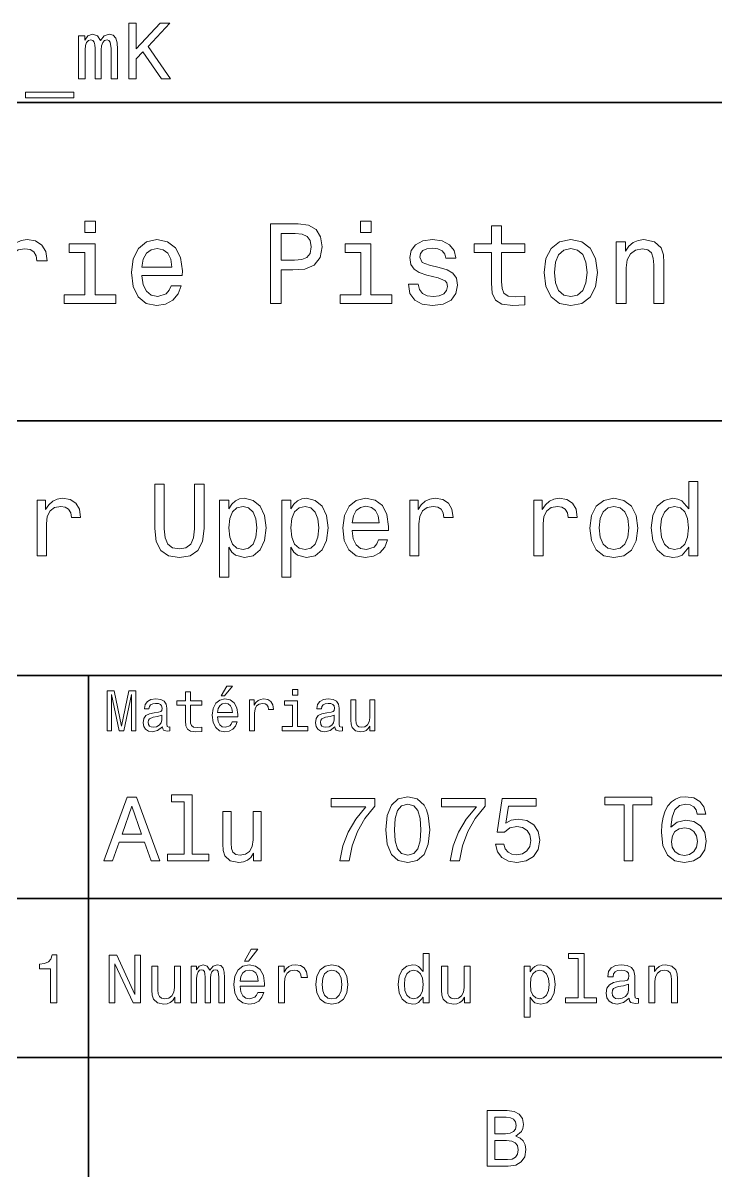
# Model space of a CAD drawing. Extents: x 0 to 420, y 0 to 297.
# Drawn here: x 310.9 to 354.5, y 2.5 to 75 of the extents above; entities that cross this region are included whole.
import ezdxf

# ---------------------------------------------------------------- set-up
doc = ezdxf.new("R2010")
doc.units = 0

msp = doc.modelspace()

# ---------------------------------------------------------------- linework, layer by layer
at = {"color": 7, "lineweight": 35}
for p, q in [((220, 70), (410, 70)), ((285, 50), (410, 50)), ((285, 34), (410, 34)), ((285, 20), (410, 20)), ((10, 10), (410, 10)), ((220, 10), (410, 10))]:
    msp.add_line(p, q, dxfattribs=at)
at = {"color": 7, "lineweight": 35, "ltscale": 0.35}
msp.add_line((315, 20), (315, 34), dxfattribs=at)
at = {"color": 7, "lineweight": 35, "ltscale": 0.25}
msp.add_line((315, 10), (315, 20), dxfattribs=at)
at = {"color": 7, "lineweight": 35, "ltscale": 0.1875}
msp.add_line((315, 10), (315, 2.5), dxfattribs=at)
at = {"color": 7, "lineweight": 13}
for points in [[(317.546112, 71.491531), (318.010101, 71.491531), (318.010101, 72.737206), (318.423645, 73.181015), (319.598694, 71.491531), (320.163544, 71.491531), (318.751434, 73.518906), (320.123199, 74.991531), (319.507935, 74.991531), (318.010101, 73.372658), (318.010101, 74.991531), (317.546112, 74.991531)], [(314.384003, 71.491531), (314.792511, 71.491531), (314.792511, 73.302048), (314.817719, 73.574387), (314.893372, 73.771072), (315.009369, 73.887062), (315.160675, 73.932457), (315.281708, 73.892105), (315.362396, 73.791245), (315.40274, 73.619774), (315.417877, 73.39283), (315.417877, 71.491531), (315.801147, 71.491531), (315.801147, 73.302048), (315.826355, 73.569344), (315.902008, 73.766029), (316.023071, 73.887062), (316.174347, 73.932457), (316.29538, 73.892105), (316.376099, 73.791245), (316.426514, 73.39283), (316.426514, 71.491531), (316.835022, 71.491531), (316.835022, 73.362572), (316.809814, 73.7509), (316.729126, 74.048447), (316.567719, 74.230003), (316.305481, 74.295563), (315.997833, 74.194702), (315.760803, 73.902191), (315.574219, 74.189659), (315.261536, 74.295563), (314.97406, 74.194702), (314.777374, 73.912277), (314.777374, 74.199745), (314.384003, 74.199745)], [(311.050415, 70.654358), (311.050415, 70.301331), (314.086456, 70.301331), (314.086456, 70.654358)], [(315.439484, 62.554031), (314.76944, 62.554031), (314.76944, 61.833572), (315.439484, 61.833572)], [(326.462524, 57.381123), (327.125366, 57.381123), (327.125366, 59.492073), (327.860229, 59.492073), (328.602295, 59.528095), (329.193085, 59.780258), (329.574921, 60.270172), (329.70462, 60.940201), (329.60376, 61.559795), (329.315552, 62.013687), (328.840057, 62.287464), (328.19165, 62.381123), (326.462524, 62.381123)], [(332.788177, 62.554031), (332.118164, 62.554031), (332.118164, 61.833572), (332.788177, 61.833572)], [(328.011536, 61.76873), (328.443787, 61.725502), (328.760803, 61.588615), (328.94812, 61.336452), (329.01297, 60.940201), (328.940918, 60.522331), (328.746399, 60.270172), (328.414978, 60.140488), (327.96109, 60.104465), (327.125366, 60.104465), (327.125366, 61.76873)], [(340.353027, 60.579971), (340.353027, 58.64193), (340.39624, 58.015129), (340.597992, 57.582851), (341.001434, 57.330688), (341.685883, 57.244236), (342.43515, 57.280258), (342.43515, 57.827808), (341.887604, 57.78458), (341.390503, 57.842216), (341.123932, 58.022331), (341.008636, 58.324928), (340.98703, 58.75), (340.98703, 60.579971), (342.43515, 60.579971), (342.43515, 61.120316), (340.98703, 61.120316), (340.98703, 62.251438), (340.353027, 62.251438), (340.353027, 61.120316), (339.257935, 61.120316), (339.257935, 60.579971)], [(309.380402, 57.381123), (310.014404, 57.381123), (310.014404, 59.592937), (310.079254, 60.12608), (310.273773, 60.507923), (310.59079, 60.738472), (311.015839, 60.817722), (311.332855, 60.767288), (311.570618, 60.623199), (311.714691, 60.378242), (311.765137, 60.046829), (312.406342, 60.046829), (312.319885, 60.630402), (312.082123, 61.048271), (311.685883, 61.30043), (311.145538, 61.386887), (310.778107, 61.32925), (310.46109, 61.185158), (310.180115, 60.940201), (309.956757, 60.608788), (309.956757, 61.25), (309.380402, 61.25)], [(315.417877, 57.914265), (315.417877, 61.120316), (313.789612, 61.120316), (313.789612, 60.579971), (314.783875, 60.579971), (314.783875, 57.914265), (313.48703, 57.914265), (313.48703, 57.381123), (316.729095, 57.381123), (316.729095, 57.914265)], [(318.371765, 59.131844), (320.907776, 59.131844), (320.914978, 59.427231), (320.799713, 60.255764), (320.482697, 60.875359), (319.978394, 61.25), (319.30835, 61.386887), (318.65274, 61.242794), (318.148407, 60.839336), (317.824219, 60.183716), (317.708923, 59.319164), (317.816986, 58.432995), (318.141205, 57.78458), (318.638336, 57.381123), (319.286743, 57.244236), (319.848694, 57.337894), (320.309784, 57.582851), (320.648407, 57.971901), (320.842926, 58.490631), (320.216125, 58.490631), (320.086456, 58.20245), (319.899139, 57.986309), (319.365997, 57.8134), (318.955322, 57.892651), (318.645538, 58.14481), (318.443787, 58.555473), (318.371765, 59.110229)], [(332.766571, 57.914265), (332.766571, 61.120316), (331.138336, 61.120316), (331.138336, 60.579971), (332.132568, 60.579971), (332.132568, 57.914265), (330.835724, 57.914265), (330.835724, 57.381123), (334.07782, 57.381123), (334.07782, 57.914265)], [(337.060516, 59.636166), (336.44812, 59.780258), (335.994232, 59.945965), (335.842926, 60.28458), (335.886169, 60.522331), (336.037476, 60.695244), (336.28241, 60.803314), (336.635437, 60.846542), (336.97406, 60.803314), (337.240631, 60.67363), (337.413544, 60.479107), (337.485596, 60.219738), (338.105194, 60.219738), (338.105194, 60.23415), (337.997131, 60.70245), (337.701721, 61.069885), (337.240631, 61.30043), (336.635437, 61.386887), (336.023041, 61.30043), (335.576355, 61.062679), (335.29538, 60.709652), (335.208923, 60.262966), (335.273773, 59.830688), (335.475494, 59.528095), (335.806915, 59.311958), (336.289612, 59.16066), (336.995667, 58.987751), (337.427948, 58.807636), (337.543213, 58.663544), (337.586456, 58.447407), (337.521606, 58.180836), (337.348694, 57.979107), (337.067719, 57.849422), (336.693085, 57.806194), (336.296814, 57.849422), (336.008636, 58.000721), (335.814117, 58.245674), (335.734863, 58.584293), (335.122467, 58.584293), (335.223328, 58.007923), (335.518738, 57.590057), (335.98703, 57.337894), (336.635437, 57.244236), (337.312683, 57.337894), (337.809814, 57.590057), (338.112396, 57.993515), (338.220459, 58.519451), (338.141205, 58.973343), (337.917877, 59.283138), (337.550415, 59.484871)], [(343.65274, 59.311958), (343.768005, 58.432995), (344.099426, 57.78458), (344.625366, 57.381123), (345.331421, 57.244236), (346.030273, 57.381123), (346.556213, 57.777374), (346.887604, 58.425793), (347.010101, 59.311958), (346.887604, 60.190922), (346.556213, 60.846542), (346.030273, 61.242794), (345.331421, 61.386887), (344.625366, 61.242794), (344.099426, 60.839336), (343.768005, 60.190922)], [(348.177246, 57.381123), (348.811249, 57.381123), (348.811249, 59.614552), (348.876099, 60.12608), (349.085022, 60.500717), (349.409241, 60.731266), (349.841492, 60.817722), (350.187317, 60.745674), (350.403473, 60.551151), (350.511536, 60.226944), (350.547546, 59.794666), (350.547546, 57.381123), (351.181549, 57.381123), (351.181549, 59.924351), (351.15274, 60.435879), (351.023071, 60.86095), (350.597992, 61.25), (349.93515, 61.386887), (349.567719, 61.336452), (349.257935, 61.199566), (348.991364, 60.969017), (348.78241, 60.659222), (348.78241, 61.25), (348.177246, 61.25)], [(318.371765, 59.664986), (318.451019, 60.162102), (318.645538, 60.529537), (318.940918, 60.75288), (319.329956, 60.83213), (319.711823, 60.75288), (320.007202, 60.529537), (320.187317, 60.162102), (320.252167, 59.664986)], [(344.301147, 59.319164), (344.365997, 59.967579), (344.567719, 60.435879), (344.891937, 60.72406), (345.331421, 60.824928), (345.763702, 60.72406), (346.087891, 60.443081), (346.289612, 59.967579), (346.361664, 59.319164), (346.289612, 58.663544), (346.087891, 58.188038), (345.763702, 57.899853), (345.331421, 57.806194), (344.891937, 57.899853), (344.567719, 58.188038), (344.365997, 58.663544)], [(319.174347, 43.242073), (319.265137, 42.431557), (319.550415, 41.854465), (320.030243, 41.523773), (320.72406, 41.407059), (321.411377, 41.523773), (321.891205, 41.854465), (322.176514, 42.425072), (322.273773, 43.242073), (322.273773, 46.030258), (321.670746, 46.030258), (321.670746, 43.209652), (321.612396, 42.658501), (321.437317, 42.262966), (321.139038, 42.029537), (320.72406, 41.951729), (320.296112, 42.029537), (319.997833, 42.262966), (319.822754, 42.652016), (319.770874, 43.209652), (319.770874, 46.030258), (319.174347, 46.030258)], [(352.749268, 42.068443), (352.749268, 41.530258), (353.319885, 41.530258), (353.319885, 46.185879), (352.755737, 46.185879), (352.755737, 44.480545), (352.32132, 44.973343), (352.055481, 45.090057), (351.750702, 45.135445), (351.199554, 45.005764), (350.771606, 44.642651), (350.492798, 44.059078), (350.395508, 43.274494), (350.492798, 42.489914), (350.771606, 41.899857), (351.199554, 41.530258), (351.750702, 41.407059), (352.055481, 41.45245), (352.327789, 41.569164)], [(311.78891, 41.530258), (312.359497, 41.530258), (312.359497, 43.520893), (312.417847, 44.000721), (312.592926, 44.344379), (312.878235, 44.551872), (313.260803, 44.623199), (313.546112, 44.577808), (313.760071, 44.448124), (313.889771, 44.227665), (313.93515, 43.929394), (314.512238, 43.929394), (314.434418, 44.454609), (314.220459, 44.830692), (313.863831, 45.057636), (313.377502, 45.135445), (313.046814, 45.083572), (312.761505, 44.953888), (312.508636, 44.733429), (312.307617, 44.435158), (312.307617, 45.012245), (311.78891, 45.012245)], [(323.823486, 44.474064), (323.823486, 45.012245), (323.252869, 45.012245), (323.252869, 40.181557), (323.823486, 40.181557), (323.823486, 42.061958), (324.024475, 41.757202), (324.251434, 41.556194), (324.822052, 41.407059), (325.366699, 41.530258), (325.794647, 41.899857), (326.073486, 42.483429), (326.177216, 43.274494), (326.073486, 44.059078), (325.794647, 44.642651), (325.366699, 45.005764), (324.822052, 45.135445), (324.510803, 45.096542), (324.244934, 44.973343), (324.018005, 44.76585)], [(327.726929, 44.474064), (327.726929, 45.012245), (327.156342, 45.012245), (327.156342, 40.181557), (327.726929, 40.181557), (327.726929, 42.061958), (327.927948, 41.757202), (328.154907, 41.556194), (328.725494, 41.407059), (329.270172, 41.530258), (329.69812, 41.899857), (329.976929, 42.483429), (330.080688, 43.274494), (329.976929, 44.059078), (329.69812, 44.642651), (329.270172, 45.005764), (328.725494, 45.135445), (328.414246, 45.096542), (328.148407, 44.973343), (327.921448, 44.76585)], [(331.591492, 43.105907), (333.873901, 43.105907), (333.880402, 43.371758), (333.776642, 44.117435), (333.491333, 44.675072), (333.037445, 45.012245), (332.434418, 45.135445), (331.84436, 45.005764), (331.390472, 44.642651), (331.098694, 44.052593), (330.994934, 43.274494), (331.092224, 42.476944), (331.384003, 41.893372), (331.83139, 41.530258), (332.414978, 41.407059), (332.920746, 41.491352), (333.335724, 41.711815), (333.640472, 42.061958), (333.815552, 42.528816), (333.251434, 42.528816), (333.134705, 42.269451), (332.966125, 42.074928), (332.486298, 41.919308), (332.116699, 41.990631), (331.837891, 42.217579), (331.656342, 42.587173), (331.591492, 43.086452)], [(335.209656, 41.530258), (335.780243, 41.530258), (335.780243, 43.520893), (335.838623, 44.000721), (336.013672, 44.344379), (336.298981, 44.551872), (336.681549, 44.623199), (336.966858, 44.577808), (337.180817, 44.448124), (337.310516, 44.227665), (337.355896, 43.929394), (337.932983, 43.929394), (337.855164, 44.454609), (337.641205, 44.830692), (337.284576, 45.057636), (336.798279, 45.135445), (336.46756, 45.083572), (336.182251, 44.953888), (335.929382, 44.733429), (335.728394, 44.435158), (335.728394, 45.012245), (335.209656, 45.012245)], [(343.016571, 41.530258), (343.587158, 41.530258), (343.587158, 43.520893), (343.645508, 44.000721), (343.820587, 44.344379), (344.105896, 44.551872), (344.488464, 44.623199), (344.773773, 44.577808), (344.987732, 44.448124), (345.117432, 44.227665), (345.162811, 43.929394), (345.739899, 43.929394), (345.662109, 44.454609), (345.44812, 44.830692), (345.091492, 45.057636), (344.605164, 45.135445), (344.274475, 45.083572), (343.989197, 44.953888), (343.736298, 44.733429), (343.535278, 44.435158), (343.535278, 45.012245), (343.016571, 45.012245)], [(346.537445, 43.268009), (346.641205, 42.476944), (346.939484, 41.893372), (347.412811, 41.530258), (348.048248, 41.407059), (348.677216, 41.530258), (349.150574, 41.886887), (349.448853, 42.470459), (349.559082, 43.268009), (349.448853, 44.059078), (349.150574, 44.649136), (348.677216, 45.005764), (348.048248, 45.135445), (347.412811, 45.005764), (346.939484, 44.642651), (346.641205, 44.059078)], [(324.724792, 41.919308), (324.342224, 42.003601), (324.063385, 42.262966), (323.888306, 42.684437), (323.829956, 43.274494), (323.888306, 43.858067), (324.063385, 44.279537), (324.342224, 44.532421), (324.724792, 44.623199), (325.074921, 44.532421), (325.353729, 44.273052), (325.528809, 43.851585), (325.593658, 43.274494), (325.528809, 42.690922), (325.353729, 42.262966), (325.074921, 42.003601)], [(328.628235, 41.919308), (328.245667, 42.003601), (327.966858, 42.262966), (327.791779, 42.684437), (327.733429, 43.274494), (327.791779, 43.858067), (327.966858, 44.279537), (328.245667, 44.532421), (328.628235, 44.623199), (328.978394, 44.532421), (329.257202, 44.273052), (329.432281, 43.851585), (329.497101, 43.274494), (329.432281, 42.690922), (329.257202, 42.262966), (328.978394, 42.003601)], [(331.591492, 43.585735), (331.662811, 44.033138), (331.837891, 44.363831), (332.103729, 44.564842), (332.453888, 44.636166), (332.797546, 44.564842), (333.063385, 44.363831), (333.225494, 44.033138), (333.283844, 43.585735)], [(347.121033, 43.274494), (347.179382, 43.858067), (347.360931, 44.279537), (347.65271, 44.538902), (348.048248, 44.629681), (348.437317, 44.538902), (348.729095, 44.286022), (348.910645, 43.858067), (348.975494, 43.274494), (348.910645, 42.684437), (348.729095, 42.256481), (348.437317, 41.997116), (348.048248, 41.912823), (347.65271, 41.997116), (347.360931, 42.256481), (347.179382, 42.684437)], [(351.847961, 44.623199), (352.22406, 44.532421), (352.509338, 44.279537), (352.677948, 43.858067), (352.742798, 43.274494), (352.677948, 42.684437), (352.509338, 42.262966), (352.22406, 42.003601), (351.847961, 41.919308), (351.491333, 42.003601), (351.218994, 42.262966), (351.037445, 42.690922), (350.979095, 43.274494), (351.037445, 43.851585), (351.218994, 44.273052), (351.491333, 44.532421)], [(316.183716, 30.530979), (316.46109, 30.530979), (316.46109, 32.80043), (316.929382, 30.530979), (317.239197, 30.530979), (317.703888, 32.80043), (317.703888, 30.530979), (317.984863, 30.530979), (317.984863, 33.030979), (317.54538, 33.030979), (317.08429, 30.826368), (316.626801, 33.030979), (316.183716, 33.030979)], [(321.100861, 32.130402), (321.100861, 31.161383), (321.122467, 30.847982), (321.223328, 30.631844), (321.425079, 30.505762), (321.767303, 30.462536), (322.141937, 30.480547), (322.141937, 30.754322), (321.868164, 30.732708), (321.619598, 30.761526), (321.486298, 30.851583), (321.42868, 31.002882), (321.417877, 31.215418), (321.417877, 32.130402), (322.141937, 32.130402), (322.141937, 32.400574), (321.417877, 32.400574), (321.417877, 32.966137), (321.100861, 32.966137), (321.100861, 32.400574), (320.553314, 32.400574), (320.553314, 32.130402)], [(323.341492, 32.728386), (323.554047, 32.728386), (324.054749, 33.340778), (323.701721, 33.340778)], [(328.161377, 33.117435), (327.826355, 33.117435), (327.826355, 32.757202), (328.161377, 32.757202)], [(319.656342, 30.78314), (319.656342, 30.772333), (319.674347, 30.649855), (319.728394, 30.5634), (319.955322, 30.494957), (320.131836, 30.523775), (320.131836, 30.768732), (320.056183, 30.757925), (319.955322, 30.804754), (319.937317, 30.948847), (319.937317, 31.950287), (319.894104, 32.206051), (319.768005, 32.386166), (319.548279, 32.494236), (319.238464, 32.533859), (318.935883, 32.490635), (318.712524, 32.368156), (318.572052, 32.177231), (318.525208, 31.925072), (318.525208, 31.903458), (318.809784, 31.903458), (318.835022, 32.054756), (318.914276, 32.162823), (319.043945, 32.227665), (319.227661, 32.25288), (319.404175, 32.234871), (319.530273, 32.180836), (319.605896, 32.087173), (319.631134, 31.957493), (319.61673, 31.806194), (319.559082, 31.730547), (319.414978, 31.694523), (319.144806, 31.665705), (318.835022, 31.600864), (318.615265, 31.48559), (318.485596, 31.305475), (318.445953, 31.038904), (318.481995, 30.801151), (318.593658, 30.62464), (318.773773, 30.512968), (319.022339, 30.473343), (319.357361, 30.54899)], [(323.121765, 31.40634), (324.389771, 31.40634), (324.393372, 31.554033), (324.335724, 31.9683), (324.177246, 32.278099), (323.925079, 32.465416), (323.590057, 32.533859), (323.262238, 32.461815), (323.010101, 32.260086), (322.847992, 31.932276), (322.790344, 31.5), (322.844391, 31.056915), (323.00647, 30.732708), (323.255035, 30.530979), (323.579254, 30.462536), (323.860229, 30.509365), (324.09079, 30.631844), (324.260101, 30.826368), (324.357361, 31.085733), (324.043945, 31.085733), (323.979095, 30.941643), (323.885437, 30.833572), (323.618866, 30.747118), (323.413544, 30.786743), (323.258636, 30.912823), (323.157776, 31.118155), (323.121765, 31.395533)], [(323.121765, 31.672911), (323.161377, 31.921469), (323.258636, 32.105186), (323.406342, 32.216858), (323.600861, 32.256485), (323.791779, 32.216858), (323.939484, 32.105186), (324.029541, 31.921469), (324.061951, 31.672911)], [(325.131836, 30.530979), (325.448853, 30.530979), (325.448853, 31.636887), (325.481262, 31.903458), (325.578522, 32.094379), (325.73703, 32.209652), (325.949554, 32.249279), (326.108063, 32.224064), (326.226959, 32.152016), (326.298981, 32.029537), (326.324219, 31.863832), (326.644806, 31.863832), (326.601593, 32.155621), (326.482697, 32.364552), (326.284576, 32.490635), (326.014404, 32.533859), (325.830688, 32.505043), (325.67218, 32.432995), (325.531708, 32.310516), (325.420044, 32.144814), (325.420044, 32.465416), (325.131836, 32.465416)], [(328.150574, 30.79755), (328.150574, 32.400574), (327.336456, 32.400574), (327.336456, 32.130402), (327.833588, 32.130402), (327.833588, 30.79755), (327.18515, 30.79755), (327.18515, 30.530979), (328.806183, 30.530979), (328.806183, 30.79755)], [(330.499268, 30.78314), (330.499268, 30.772333), (330.517303, 30.649855), (330.57132, 30.5634), (330.798279, 30.494957), (330.974792, 30.523775), (330.974792, 30.768732), (330.899139, 30.757925), (330.798279, 30.804754), (330.780273, 30.948847), (330.780273, 31.950287), (330.73703, 32.206051), (330.610962, 32.386166), (330.391205, 32.494236), (330.081421, 32.533859), (329.778809, 32.490635), (329.555481, 32.368156), (329.414978, 32.177231), (329.368164, 31.925072), (329.368164, 31.903458), (329.65274, 31.903458), (329.677948, 32.054756), (329.757202, 32.162823), (329.886902, 32.227665), (330.070618, 32.25288), (330.247131, 32.234871), (330.373199, 32.180836), (330.448853, 32.087173), (330.47406, 31.957493), (330.459656, 31.806194), (330.402008, 31.730547), (330.257935, 31.694523), (329.987762, 31.665705), (329.677948, 31.600864), (329.458221, 31.48559), (329.328522, 31.305475), (329.28891, 31.038904), (329.324921, 30.801151), (329.436584, 30.62464), (329.616699, 30.512968), (329.865265, 30.473343), (330.200287, 30.54899)], [(333.010071, 32.465416), (332.693085, 32.465416), (332.693085, 31.348703), (332.657074, 31.089336), (332.552582, 30.902016), (332.390503, 30.786743), (332.177948, 30.750719), (332.008636, 30.779539), (331.900574, 30.865993), (331.839325, 31.013687), (331.824921, 31.222622), (331.824921, 32.465416), (331.507935, 32.465416), (331.507935, 31.193804), (331.518738, 30.93804), (331.587189, 30.725504), (331.796112, 30.530979), (332.131134, 30.462536), (332.311249, 30.487751), (332.466125, 30.552593), (332.599426, 30.664265), (332.707489, 30.826368), (332.707489, 30.530979), (333.010071, 30.530979)], [(319.620331, 31.208212), (319.577087, 31.020893), (319.461823, 30.876801), (319.28891, 30.78314), (319.076355, 30.750719), (318.939484, 30.768732), (318.842224, 30.826368), (318.780975, 30.927233), (318.76297, 31.067722), (318.777374, 31.193804), (318.835022, 31.283861), (319.065552, 31.384726), (319.357361, 31.427954), (319.620331, 31.514408)], [(330.463257, 31.208212), (330.420044, 31.020893), (330.304749, 30.876801), (330.131836, 30.78314), (329.919312, 30.750719), (329.78241, 30.768732), (329.68515, 30.826368), (329.623932, 30.927233), (329.605896, 31.067722), (329.620331, 31.193804), (329.677948, 31.283861), (329.908508, 31.384726), (330.200287, 31.427954), (330.463257, 31.514408)], [(315.982697, 22.360231), (316.51297, 22.360231), (316.933716, 23.536024), (318.530273, 23.536024), (318.951019, 22.360231), (319.492798, 22.360231), (318.028809, 26.365995), (317.440918, 26.365995)], [(321.020172, 26.072046), (321.020172, 22.786745), (319.976959, 22.786745), (319.976959, 22.360231), (322.56485, 22.360231), (322.56485, 22.786745), (321.527374, 22.786745), (321.527374, 26.49856), (320.224792, 26.49856), (320.224792, 26.072046)], [(330.812683, 22.360231), (331.394806, 22.360231), (331.585022, 23.311239), (331.919312, 24.198849), (332.391937, 25.023056), (333.008636, 25.795389), (333.008636, 26.273777), (330.265137, 26.273777), (330.265137, 25.749281), (332.455322, 25.749281), (331.82132, 24.971182), (331.342926, 24.158503), (331.008636, 23.293949)], [(333.694519, 24.314121), (333.780975, 23.409224), (334.05188, 22.763689), (334.484161, 22.371759), (335.083588, 22.244957), (335.677246, 22.371759), (336.109497, 22.763689), (336.374634, 23.409224), (336.466858, 24.314121), (336.374634, 25.213257), (336.265137, 25.570606), (336.109497, 25.864553), (335.677246, 26.256485), (335.083588, 26.38905), (334.484161, 26.256485), (334.05188, 25.858791), (333.780975, 25.213257)], [(337.752167, 22.360231), (338.33429, 22.360231), (338.524506, 23.311239), (338.858795, 24.198849), (339.331421, 25.023056), (339.94812, 25.795389), (339.94812, 26.273777), (337.20462, 26.273777), (337.20462, 25.749281), (339.394806, 25.749281), (338.760803, 24.971182), (338.28241, 24.158503), (337.94812, 23.293949)], [(340.593658, 23.40346), (340.720459, 22.930836), (341.002869, 22.56196), (341.417877, 22.331413), (341.94812, 22.244957), (342.530273, 22.348703), (342.985596, 22.631124), (343.273773, 23.080692), (343.38327, 23.657061), (343.285309, 24.193085), (343.008636, 24.613834), (342.576355, 24.884727), (342.017303, 24.98271), (341.585022, 24.913546), (341.250732, 24.723343), (341.412109, 25.801153), (343.164276, 25.801153), (343.164276, 26.273777), (341.02594, 26.273777), (340.708923, 24.152739), (341.170013, 24.152739), (341.504333, 24.423632), (341.930847, 24.521614), (342.299713, 24.458214), (342.582123, 24.273777), (342.760803, 23.991356), (342.824219, 23.628242), (342.760803, 23.265131), (342.576355, 22.98271), (342.293945, 22.804035), (341.930847, 22.740635), (341.625366, 22.780981), (341.389038, 22.913546), (341.216125, 23.121038), (341.129669, 23.40346)], [(348.697388, 22.360231), (349.227661, 22.360231), (349.227661, 25.876081), (350.438049, 25.876081), (350.438049, 26.360231), (347.481262, 26.360231), (347.481262, 25.876081), (348.697388, 25.876081)], [(353.815552, 25.282421), (353.706055, 25.749281), (353.452454, 26.095102), (353.060516, 26.314121), (352.553314, 26.38905), (352.213257, 26.348703), (351.919312, 26.239193), (351.659943, 26.06052), (351.440918, 25.806917), (351.268005, 25.489914), (351.141205, 25.103746), (351.060516, 24.648417), (351.037476, 24.135448), (351.129669, 23.317003), (351.412109, 22.723343), (351.867432, 22.365995), (352.489899, 22.244957), (353.048981, 22.348703), (353.475494, 22.619596), (353.752167, 23.04611), (353.850128, 23.587896), (353.752167, 24.135448), (353.48703, 24.556196), (353.07782, 24.821327), (352.570618, 24.913546), (352.023041, 24.798271), (351.613831, 24.469742), (351.700287, 25.103746), (351.884735, 25.559078), (352.167145, 25.829971), (352.559082, 25.922192), (352.84726, 25.876081), (353.066284, 25.755043), (353.210388, 25.553314), (353.285309, 25.282421)], [(317.118164, 24.025938), (317.734863, 25.789627), (318.351593, 24.025938)], [(325.867432, 25.455332), (325.360229, 25.455332), (325.360229, 23.668589), (325.302582, 23.253603), (325.135437, 22.953892), (324.876068, 22.769453), (324.536011, 22.711817), (324.265137, 22.757925), (324.092224, 22.896254), (323.994232, 23.132566), (323.971191, 23.46686), (323.971191, 25.455332), (323.463989, 25.455332), (323.463989, 23.42075), (323.481262, 23.011528), (323.59079, 22.671471), (323.925079, 22.360231), (324.46109, 22.250721), (324.749268, 22.291067), (324.997131, 22.394814), (325.210388, 22.573488), (325.383301, 22.832853), (325.383301, 22.360231), (325.867432, 22.360231)], [(334.247833, 24.314121), (334.293945, 25.011528), (334.438049, 25.51297), (334.697418, 25.806917), (335.083588, 25.910664), (335.463989, 25.806917), (335.723328, 25.51297), (335.867432, 25.011528), (335.913544, 24.314121), (335.867432, 23.610952), (335.723328, 23.10951), (335.463989, 22.815563), (335.083588, 22.717581), (334.697418, 22.815563), (334.438049, 23.10951), (334.293945, 23.610952)], [(353.291077, 23.582134), (353.227661, 23.219021), (353.066284, 22.942364), (352.806915, 22.757925), (352.484131, 22.700289), (352.144104, 22.757925), (351.884735, 22.9366), (351.71759, 23.213257), (351.66571, 23.57637), (351.723328, 23.933718), (351.884735, 24.204613), (352.149841, 24.377522), (352.507202, 24.440924), (352.818451, 24.377522), (353.066284, 24.210375), (353.227661, 23.939482)], [(324.809814, 16.065563), (325.06485, 16.065563), (325.66571, 16.800432), (325.242065, 16.800432)], [(312.621033, 13.428675), (313.014404, 13.428675), (313.014404, 16.450289), (312.720459, 16.450289), (312.642639, 16.1866), (312.48703, 16.009367), (312.249268, 15.905621), (311.920746, 15.871038), (311.920746, 15.564121), (312.621033, 15.564121)], [(316.315552, 13.428675), (316.674347, 13.428675), (316.674347, 15.888329), (317.824219, 13.428675), (318.286743, 13.428675), (318.286743, 16.428675), (317.923645, 16.428675), (317.923645, 13.969021), (316.786743, 16.428675), (316.315552, 16.428675)], [(336.048981, 13.787464), (336.048981, 13.428675), (336.429382, 13.428675), (336.429382, 16.532421), (336.053314, 16.532421), (336.053314, 15.395534), (335.763702, 15.724064), (335.586456, 15.801874), (335.383301, 15.832133), (335.015839, 15.745678), (334.73056, 15.503603), (334.544678, 15.114553), (334.479828, 14.591499), (334.544678, 14.068444), (334.73056, 13.675073), (335.015839, 13.428675), (335.383301, 13.346542), (335.586456, 13.376801), (335.768005, 13.454611)], [(345.788177, 16.212536), (345.788177, 13.748559), (345.005768, 13.748559), (345.005768, 13.428675), (346.946686, 13.428675), (346.946686, 13.748559), (346.168579, 13.748559), (346.168579, 16.532421), (345.19165, 16.532421), (345.19165, 16.212536)], [(320.798279, 15.75), (320.417877, 15.75), (320.417877, 14.409943), (320.374634, 14.098703), (320.249268, 13.873919), (320.054749, 13.735591), (319.799713, 13.692364), (319.596527, 13.726946), (319.466858, 13.830692), (319.393372, 14.007925), (319.376068, 14.258646), (319.376068, 15.75), (318.995667, 15.75), (318.995667, 14.224064), (319.008636, 13.917148), (319.09079, 13.662104), (319.341492, 13.428675), (319.74353, 13.346542), (319.959656, 13.376801), (320.145538, 13.454611), (320.305481, 13.588617), (320.43515, 13.783141), (320.43515, 13.428675), (320.798279, 13.428675)], [(321.459656, 13.428675), (321.809784, 13.428675), (321.809784, 14.980548), (321.831421, 15.213978), (321.89624, 15.382565), (321.995667, 15.481989), (322.125366, 15.520894), (322.229095, 15.486312), (322.298279, 15.399857), (322.332855, 15.252882), (322.345825, 15.058358), (322.345825, 13.428675), (322.674347, 13.428675), (322.674347, 14.980548), (322.695953, 15.209655), (322.760803, 15.378242), (322.864563, 15.481989), (322.994232, 15.520894), (323.097992, 15.486312), (323.167145, 15.399857), (323.210388, 15.058358), (323.210388, 13.428675), (323.560516, 13.428675), (323.560516, 15.032421), (323.53891, 15.365274), (323.469727, 15.620317), (323.331421, 15.775937), (323.106628, 15.832133), (322.842926, 15.745678), (322.639771, 15.494957), (322.479828, 15.741355), (322.211823, 15.832133), (321.965424, 15.745678), (321.796844, 15.503603), (321.796844, 15.75), (321.459656, 15.75)], [(324.546112, 14.479107), (326.067719, 14.479107), (326.072052, 14.656341), (326.002869, 15.153459), (325.812683, 15.525217), (325.510101, 15.75), (325.108063, 15.832133), (324.714691, 15.745678), (324.412109, 15.503603), (324.21759, 15.110231), (324.148407, 14.591499), (324.213257, 14.059798), (324.407776, 13.67075), (324.706055, 13.428675), (325.095093, 13.346542), (325.432281, 13.402739), (325.708923, 13.549712), (325.912109, 13.783141), (326.028809, 14.09438), (325.65274, 14.09438), (325.574921, 13.92147), (325.462524, 13.791787), (325.142639, 13.688041), (324.89624, 13.735591), (324.710388, 13.886888), (324.589325, 14.133286), (324.546112, 14.466139)], [(324.546112, 14.798992), (324.593658, 15.097262), (324.710388, 15.317724), (324.887604, 15.45173), (325.121033, 15.49928), (325.350159, 15.45173), (325.527374, 15.317724), (325.635437, 15.097262), (325.674347, 14.798992)], [(326.958221, 13.428675), (327.338623, 13.428675), (327.338623, 14.755764), (327.377533, 15.075649), (327.494232, 15.304755), (327.684448, 15.443084), (327.939484, 15.490635), (328.129669, 15.460375), (328.272339, 15.373919), (328.358795, 15.226946), (328.389038, 15.028098), (328.773773, 15.028098), (328.721893, 15.378242), (328.579254, 15.628963), (328.341492, 15.78026), (328.017303, 15.832133), (327.796844, 15.797551), (327.606628, 15.711096), (327.438049, 15.564121), (327.304047, 15.365274), (327.304047, 15.75), (326.958221, 15.75)], [(329.305481, 14.587176), (329.374634, 14.059798), (329.573486, 13.67075), (329.889038, 13.428675), (330.312683, 13.346542), (330.731995, 13.428675), (331.047546, 13.666427), (331.246399, 14.055476), (331.319885, 14.587176), (331.246399, 15.114553), (331.047546, 15.507925), (330.731995, 15.745678), (330.312683, 15.832133), (329.889038, 15.745678), (329.573486, 15.503603), (329.374634, 15.114553)], [(329.694519, 14.591499), (329.733429, 14.980548), (329.854462, 15.261528), (330.048981, 15.434439), (330.312683, 15.494957), (330.572052, 15.434439), (330.766571, 15.26585), (330.887604, 14.980548), (330.930847, 14.591499), (330.887604, 14.198127), (330.766571, 13.912825), (330.572052, 13.739914), (330.312683, 13.683718), (330.048981, 13.739914), (329.854462, 13.912825), (329.733429, 14.198127)], [(335.44812, 15.490635), (335.698853, 15.430116), (335.889038, 15.261528), (336.001434, 14.980548), (336.044678, 14.591499), (336.001434, 14.198127), (335.889038, 13.917148), (335.698853, 13.744237), (335.44812, 13.688041), (335.210388, 13.744237), (335.028809, 13.917148), (334.907776, 14.20245), (334.868866, 14.591499), (334.907776, 14.976225), (335.028809, 15.257205), (335.210388, 15.430116)], [(339.014404, 15.75), (338.634003, 15.75), (338.634003, 14.409943), (338.59079, 14.098703), (338.465424, 13.873919), (338.270905, 13.735591), (338.015839, 13.692364), (337.812683, 13.726946), (337.682983, 13.830692), (337.609497, 14.007925), (337.592224, 14.258646), (337.592224, 15.75), (337.211823, 15.75), (337.211823, 14.224064), (337.224792, 13.917148), (337.306915, 13.662104), (337.557648, 13.428675), (337.959656, 13.346542), (338.175781, 13.376801), (338.361664, 13.454611), (338.521606, 13.588617), (338.651306, 13.783141), (338.651306, 13.428675), (339.014404, 13.428675)], [(342.788177, 15.391211), (342.788177, 15.75), (342.407776, 15.75), (342.407776, 12.529539), (342.788177, 12.529539), (342.788177, 13.783141), (342.92218, 13.579971), (343.073486, 13.445966), (343.453888, 13.346542), (343.817017, 13.428675), (344.102295, 13.675073), (344.288177, 14.064121), (344.357361, 14.591499), (344.288177, 15.114553), (344.102295, 15.503603), (343.817017, 15.745678), (343.453888, 15.832133), (343.246399, 15.806196), (343.069153, 15.724064), (342.917877, 15.585735)], [(343.389038, 13.688041), (343.134003, 13.744237), (342.94812, 13.917148), (342.831421, 14.198127), (342.792511, 14.591499), (342.831421, 14.980548), (342.94812, 15.261528), (343.134003, 15.430116), (343.389038, 15.490635), (343.622498, 15.430116), (343.80835, 15.257205), (343.925079, 14.976225), (343.968292, 14.591499), (343.925079, 14.20245), (343.80835, 13.917148), (343.622498, 13.744237)], [(349.01297, 13.731268), (349.01297, 13.7183), (349.034576, 13.571326), (349.099426, 13.46758), (349.371765, 13.385448), (349.583588, 13.42003), (349.583588, 13.713977), (349.492798, 13.701009), (349.371765, 13.757205), (349.350159, 13.930116), (349.350159, 15.131845), (349.298279, 15.438761), (349.146973, 15.6549), (348.883301, 15.784582), (348.511536, 15.832133), (348.148407, 15.78026), (347.880402, 15.633286), (347.711823, 15.404179), (347.65564, 15.101585), (347.65564, 15.075649), (347.997131, 15.075649), (348.027374, 15.257205), (348.122498, 15.386889), (348.278107, 15.464698), (348.498566, 15.494957), (348.710388, 15.473343), (348.861664, 15.408502), (348.952454, 15.29611), (348.982727, 15.140491), (348.965424, 14.958934), (348.896271, 14.868156), (348.723358, 14.824928), (348.399139, 14.790346), (348.027374, 14.712537), (347.763702, 14.574208), (347.608063, 14.358069), (347.560516, 14.038185), (347.60376, 13.752882), (347.737762, 13.541066), (347.953888, 13.407061), (348.252167, 13.35951), (348.654175, 13.450289)], [(350.236328, 13.428675), (350.61673, 13.428675), (350.61673, 14.768732), (350.65564, 15.075649), (350.780975, 15.300432), (350.975525, 15.438761), (351.234863, 15.490635), (351.442383, 15.447407), (351.572052, 15.330692), (351.636902, 15.136168), (351.658508, 14.876801), (351.658508, 13.428675), (352.03891, 13.428675), (352.03891, 14.954612), (352.021606, 15.261528), (351.943817, 15.516571), (351.688782, 15.75), (351.291077, 15.832133), (351.070618, 15.801874), (350.884735, 15.719741), (350.724792, 15.581412), (350.599426, 15.395534), (350.599426, 15.75), (350.236328, 15.75)], [(348.969757, 14.241355), (348.917877, 14.016571), (348.779541, 13.84366), (348.572052, 13.731268), (348.317017, 13.692364), (348.15274, 13.713977), (348.036041, 13.783141), (347.962555, 13.904179), (347.940918, 14.072767), (347.958221, 14.224064), (348.027374, 14.332133), (348.304047, 14.453171), (348.654175, 14.505044), (348.969757, 14.60879)], [(341.880402, 5.057997), (342.233429, 5.350504), (342.324219, 5.54719), (342.354462, 5.789265), (342.28891, 6.167507), (342.092224, 6.439841), (341.774506, 6.606268), (341.330688, 6.666787), (340.085022, 6.666787), (340.085022, 3.166787), (341.401306, 3.166787), (341.870331, 3.237392), (342.218292, 3.444164), (342.43515, 3.771974), (342.510803, 4.215778), (342.465424, 4.513329), (342.344391, 4.760447), (342.147705, 4.942003)], [(341.234863, 5.214337), (340.549011, 5.214337), (340.549011, 6.248199), (341.275208, 6.248199), (341.547546, 6.217939), (341.739197, 6.127161), (341.855194, 5.970821), (341.895538, 5.738832), (341.850159, 5.506845), (341.729126, 5.345461), (341.522339, 5.244596)], [(341.345825, 3.585375), (340.549011, 3.585375), (340.549011, 4.790706), (341.300446, 4.790706), (341.618164, 4.755404), (341.845093, 4.649496), (341.981262, 4.467939), (342.026672, 4.205691), (341.981262, 3.928314), (341.855194, 3.736671), (341.643372, 3.620677)]]:
    msp.add_lwpolyline(points, close=True, dxfattribs=at)

doc.saveas('drawing.dxf')
